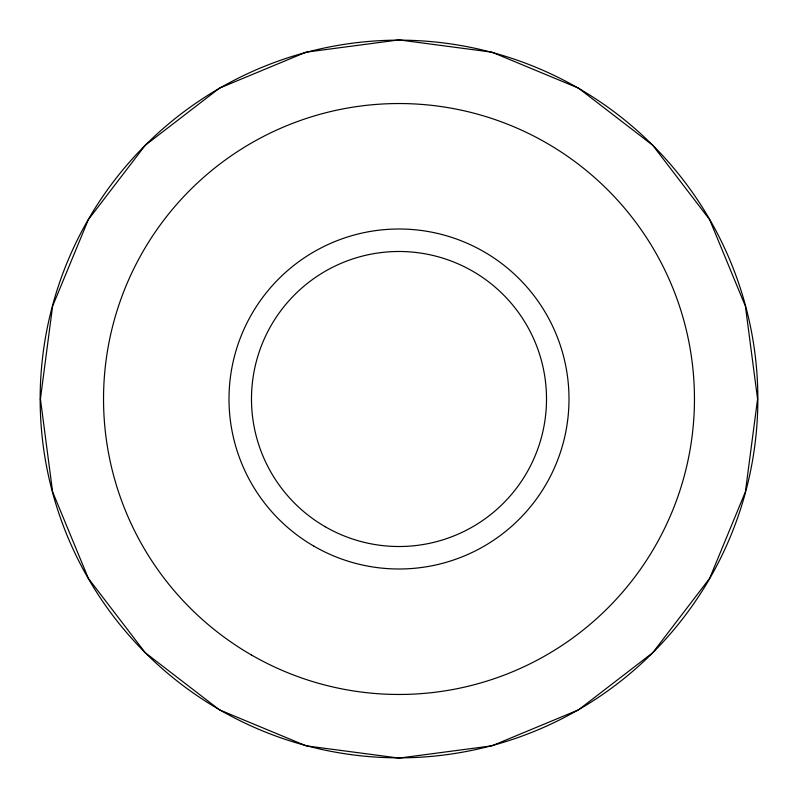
<?xml version="1.0" encoding="UTF-8"?>
<svg xmlns="http://www.w3.org/2000/svg" width="798" height="798" viewBox="0 0 798 798"><rect width="100%" height="100%" fill="white"/><g stroke="black" fill="none" stroke-linecap="round" stroke-linejoin="round"><path stroke-width="1.2" d="M52.598 306.193L40.419 399L52.598 491.807L88.339 578.341L145.246 652.724L219.5 709.871L306.063 745.831L399 758.1L491.937 745.831L578.5 709.871L652.754 652.724L709.661 578.341L745.402 491.807L757.581 399L745.402 306.193L709.661 219.659L652.754 145.276L578.5 88.129L491.937 52.169L399 39.9L306.063 52.169L219.5 88.129L145.246 145.276L88.339 219.659L52.598 306.193M325.245 526.75A147.51 147.51 0 0 0 546.51 399A147.51 147.51 0 0 0 325.245 271.25A147.51 147.51 0 0 0 325.245 526.75M314.003 546.221A169.994 169.994 0 0 0 568.994 399A169.994 169.994 0 0 0 314.003 251.779A169.994 169.994 0 0 0 314.003 546.221M251.27 654.879A295.459 295.459 0 0 0 694.46 399A295.459 295.459 0 0 0 251.27 143.121A295.459 295.459 0 0 0 251.27 654.879M145.266 652.744A358.841 358.841 0 0 0 745.621 491.867A358.841 358.841 0 0 0 306.113 52.389A358.841 358.841 0 0 0 145.266 652.744"/></g></svg>
